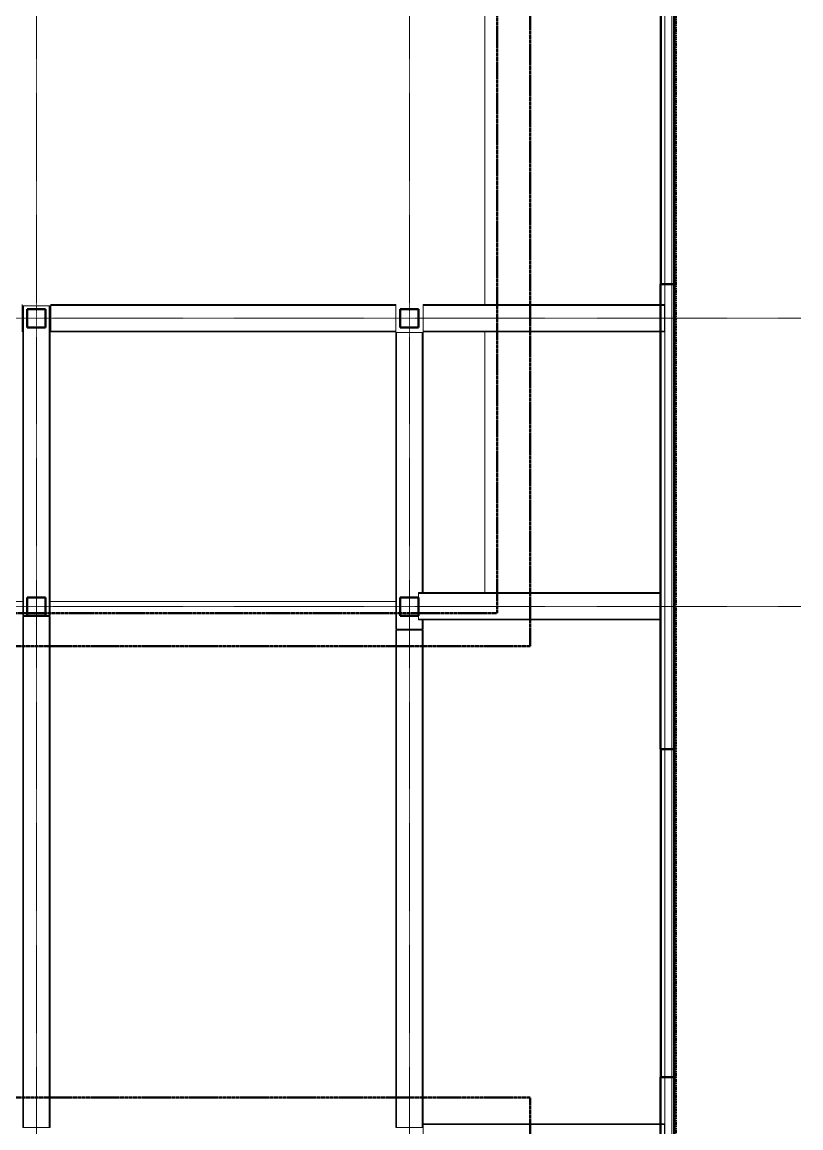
# Model space of a CAD drawing. Header units: inches. Extents: x -4218 to -1830, y 9756 to 12426.
# Drawn here: x -2513 to -1830, y 10825 to 11795 of the extents above; entities that cross this region are included whole.
import ezdxf

# ---------------------------------------------------------------- set-up
doc = ezdxf.new("R2010")
doc.units = ezdxf.units.IN
doc.header["$MEASUREMENT"] = 0
for name, pattern in [('Dash 1_16_', [0.125, 0.0625, -0.0625]), ('Double Dash 3_8_', [1, 0.375, -0.125, 0.125, -0.125, 0.125, -0.125]), ('Grid Line 1_2_', [0.875, 0.5, -0.125, 0.125, -0.125])]:
    doc.linetypes.add(name, pattern=pattern)
for name, color, linetype, lineweight in [('A-FLOR-5', 192, 'Continuous', 9), ('A-WALL', 113, 'Continuous', 13), ('C-PROP-LINE', 91, 'Double Dash 3_8_', 50), ('C-PROP-LINE-1', 91, 'Dash 1_16_', 50), ('S-BEAM', 12, 'Continuous', 9), ('S-COLS', 52, 'Continuous', 9), ('S-COLS-1', 52, 'Continuous', 50), ('S-FNDN-6', 32, 'Continuous', 50), ('S-FNDN-7', 32, 'Continuous', 9), ('S-GRID-1', 1, 'Grid Line 1_2_', 9)]:
    doc.layers.add(name, color=color, linetype=linetype, lineweight=lineweight)

# ---------------------------------------------------------------- blocks, each defined once
blk = doc.blocks.new('Concrete-Rectangular-Column - ONE-1856735-BACKGROUND - RCP - BASEMENT FLOOR')
at = {"layer": 'S-COLS-1'}
for p, q in [((-8, 8), (8, 8)), ((-8, -8), (-8, 8)), ((8, 8), (8, -8)), ((8, -8), (-8, -8))]:
    blk.add_line(p, q, dxfattribs=at)
blk = doc.blocks.new('Beam 2 Levels - _A_-2867145-BACKGROUND - RCP - BASEMENT FLOOR')
at = {"layer": 'S-BEAM'}
for p, q in [((-100.99, 12), (-100.99, 11.21)), ((107, 12), (-100.99, 12)), ((-100.99, 11.21), (-100.99, -11.21)), ((107, 11.21), (-100.99, 11.21)), ((110.51, 12), (107, 12)), ((110.51, 11.21), (107, 11.21)), ((110.51, 12), (110.51, 11.21)), ((110.51, 11.21), (110.51, -11.21)), ((-100.99, -11.21), (-100.99, -12)), ((107, -11.21), (-100.99, -11.21)), ((107, -12), (-100.99, -12)), ((110.51, -11.21), (107, -11.21)), ((110.51, -12), (107, -12)), ((110.51, -11.21), (110.51, -12))]:
    blk.add_line(p, q, dxfattribs=at)
blk = doc.blocks.new('Beam 2 Levels_01 - _B_-2867135-BACKGROUND - RCP - BASEMENT FLOOR')
at = {"layer": 'S-BEAM'}
for p, q in [((-100.98, 12), (-100.98, 11.21)), ((107, 12), (-100.98, 12)), ((-100.98, 11.21), (-100.98, -11.21)), ((107, 11.21), (-100.98, 11.21)), ((110.51, 12), (107, 12)), ((110.51, 11.21), (107, 11.21)), ((110.51, 12), (110.51, 11.21)), ((110.51, 11.21), (110.51, -11.21)), ((-100.98, -11.21), (-100.98, -12)), ((107, -11.21), (-100.98, -11.21)), ((107, -12), (-100.98, -12)), ((110.51, -11.21), (107, -11.21)), ((110.51, -12), (107, -12)), ((110.51, -11.21), (110.51, -12))]:
    blk.add_line(p, q, dxfattribs=at)
blk = doc.blocks.new('Beam 2 Levels_01 - _B_-2867143-BACKGROUND - RCP - BASEMENT FLOOR')
at = {"layer": 'S-BEAM'}
for p, q in [((-105.02, 12), (-105.02, 11.21)), ((-105.02, 12), (106.48, 12)), ((-105.02, 11.21), (-105.02, 7.75)), ((-105.02, 11.21), (106.48, 11.21)), ((106.48, 12), (106.48, 11.21)), ((106.48, 11.21), (106.48, -11.21)), ((-105.02, -8.25), (-105.02, -11.21)), ((-105.02, -11.21), (-105.02, -12)), ((-105.02, -11.21), (106.48, -11.21)), ((-105.02, -12), (106.48, -12)), ((106.48, -11.21), (106.48, -12))]:
    blk.add_line(p, q, dxfattribs=at)
blk = doc.blocks.new('Inverted Tee Beam - 24IT40-2543515-BACKGROUND - RCP - BASEMENT FLOOR')
at = {"layer": 'S-BEAM'}
for p, q in [((-235.63, 12), (-235.63, 11.21)), ((212.6, 12), (-235.63, 12)), ((-235.63, 11.21), (-235.63, -11.21)), ((212.6, 11.21), (-235.63, 11.21)), ((212.6, 11.21), (212.6, 12)), ((212.6, -11.21), (212.6, 11.21)), ((-235.63, -11.21), (-235.63, -12)), ((212.6, -11.21), (-235.63, -11.21)), ((212.6, -12), (-235.63, -12)), ((212.6, -12), (212.6, -11.21))]:
    blk.add_line(p, q, dxfattribs=at)
blk = doc.blocks.new('Inverted Tee Beam - 24IT40-2543537-BACKGROUND - RCP - BASEMENT FLOOR')
at = {"layer": 'S-BEAM'}
for p, q in [((-235.63, 12), (-235.63, 11.21)), ((200.59, 12), (-235.63, 12)), ((-235.63, 11.21), (-235.63, -11.21)), ((200.59, 11.21), (-235.63, 11.21)), ((200.59, 11.21), (200.59, 12)), ((200.59, -11.21), (200.59, 11.21)), ((-235.63, -11.21), (-235.63, -12)), ((200.59, -11.21), (-235.63, -11.21)), ((200.59, -12), (-235.63, -12)), ((200.59, -12), (200.59, -11.21))]:
    blk.add_line(p, q, dxfattribs=at)
blk = doc.blocks.new('Family - ___-2657144-BACKGROUND - RCP - BASEMENT FLOOR')
at = {"layer": 'C-PROP-LINE'}
blk.add_line((-1939.77, 12268.69), (-1939.77, 9828.62), dxfattribs=at)
blk = doc.blocks.new('Family - ___-2835860-BACKGROUND - RCP - BASEMENT FLOOR')
at = {"layer": 'C-PROP-LINE-1'}
for p, q in [((-2067.55, 11247.39), (-2067.55, 12118.59)), ((-2067.55, 11247.39), (-3401.42, 11247.39)), ((-2067.55, 10851.39), (-3401.42, 10851.39)), ((-2067.55, 9980.19), (-2067.55, 10851.39))]:
    blk.add_line(p, q, dxfattribs=at)
blk = doc.blocks.new('Family - ___-2835903-BACKGROUND - RCP - BASEMENT FLOOR')
at = {"layer": 'C-PROP-LINE-1'}
for q in [(-2096.45, 12089.69), (-3400.92, 11276.29)]:
    blk.add_line((-2096.45, 11276.29), q, dxfattribs=at)
blk = doc.blocks.new('Family - ___-2835932-BACKGROUND - RCP - BASEMENT FLOOR')
at = {"layer": 'C-PROP-LINE-1'}
for p, q in [((-2067.55, 11247.39), (-2067.55, 12118.59)), ((-2067.55, 11247.39), (-3401.42, 11247.39)), ((-2067.55, 10851.39), (-3401.42, 10851.39)), ((-2067.55, 9980.19), (-2067.55, 10851.39))]:
    blk.add_line(p, q, dxfattribs=at)

msp = doc.modelspace()

# ---------------------------------------------------------------- linework, layer by layer
at = {"layer": 'A-FLOR-5'}
for p, q in [((-2107.32, 11547.19), (-2107.32, 11835.19)), ((-2107.32, 11294.44), (-2107.32, 11523.19)), ((-2815.32, 11286.79), (-2512.32, 11286.79)), ((-2488.32, 11286.79), (-2185.32, 11286.79)), ((-1949.32, 11157.19), (-1949.32, 9897.19))]:
    msp.add_line(p, q, dxfattribs=at)
at = {"layer": 'A-WALL'}
msp.add_line((-1943.32, 9888.19), (-1943.32, 12087.19), dxfattribs=at)
at = {"layer": 'S-BEAM'}
for p, q in [((-2512.84, 11546.4), (-2512.84, 11547.19)), ((-2512.84, 11523.98), (-2512.84, 11546.4)), ((-2511.54, 11546.2), (-2512.32, 11546.2)), ((-2512.32, 11546.2), (-2512.32, 11274.46)), ((-2489.11, 11546.2), (-2511.54, 11546.2)), ((-2511.54, 11546.2), (-2511.54, 11274.46)), ((-2488.32, 11546.2), (-2489.11, 11546.2)), ((-2489.11, 11546.2), (-2489.11, 11274.46)), ((-2488.32, 11546.2), (-2488.32, 11274.46)), ((-2487.81, 11547.19), (-2487.81, 11546.4)), ((-2185.33, 11547.19), (-2487.81, 11547.19)), ((-2487.81, 11546.4), (-2487.81, 11523.98)), ((-2185.33, 11546.4), (-2487.81, 11546.4)), ((-2185.33, 11546.4), (-2185.33, 11547.19)), ((-2185.33, 11523.98), (-2185.33, 11546.4)), ((-2512.84, 11523.19), (-2512.84, 11523.98)), ((-2487.81, 11523.98), (-2487.81, 11523.19)), ((-2185.33, 11523.98), (-2487.81, 11523.98)), ((-2185.33, 11523.19), (-2487.81, 11523.19)), ((-2185.33, 11523.19), (-2185.33, 11523.98)), ((-2184.54, 11522.65), (-2185.32, 11522.65)), ((-2185.32, 11522.65), (-2185.32, 11262.45)), ((-2162.11, 11522.65), (-2184.54, 11522.65)), ((-2184.54, 11522.65), (-2184.54, 11262.45)), ((-2161.32, 11522.65), (-2162.11, 11522.65)), ((-2162.11, 11522.65), (-2162.11, 11294.44)), ((-2161.32, 11522.65), (-2161.32, 11294.44)), ((-2512.32, 11274.46), (-2511.54, 11274.46)), ((-2511.54, 11274.46), (-2508.32, 11274.46)), ((-2492.32, 11274.46), (-2489.11, 11274.46)), ((-2489.11, 11274.46), (-2488.32, 11274.46)), ((-2162.11, 11270.44), (-2162.11, 11262.45)), ((-2161.32, 11270.44), (-2161.32, 11262.45)), ((-2185.32, 11262.45), (-2184.54, 11262.45)), ((-2184.54, 11262.45), (-2162.11, 11262.45)), ((-2162.11, 11262.45), (-2161.32, 11262.45))]:
    msp.add_line(p, q, dxfattribs=at)
at = {"layer": 'S-FNDN-6'}
for p, q in [((-1941.32, 12089.19), (-1941.32, 9888.19)), ((-1952.95, 11565.19), (-1952.95, 11853.19)), ((-1953.32, 11157.19), (-1953.32, 11565.19)), ((-1941.32, 11565.19), (-1953.32, 11565.19)), ((-1953.32, 11157.19), (-1941.32, 11157.19)), ((-1952.95, 10869.19), (-1952.95, 11157.19)), ((-1953.32, 10461.19), (-1953.32, 10869.19)), ((-1941.32, 10869.19), (-1953.32, 10869.19))]:
    msp.add_line(p, q, dxfattribs=at)
at = {"layer": 'S-FNDN-7'}
msp.add_line((-1949.32, 11157.19), (-1949.32, 12087.19), dxfattribs=at)
at = {"layer": 'S-GRID-1'}
for p, q in [((-2500.32, 9836.18), (-2500.32, 12376.81)), ((-2173.32, 9836.18), (-2173.32, 12376.81)), ((-1830.2, 11535.19), (-4168.71, 11535.19)), ((-1830.2, 11282.19), (-4168.71, 11282.19))]:
    msp.add_line(p, q, dxfattribs=at)

# ---------------------------------------------------------------- block references
at = {"layer": 'C-PROP-LINE'}
msp.add_blockref('Family - ___-2657144-BACKGROUND - RCP - BASEMENT FLOOR', (0, 0), dxfattribs=at)
at = {"layer": 'C-PROP-LINE-1'}
for name in ['Family - ___-2835860-BACKGROUND - RCP - BASEMENT FLOOR', 'Family - ___-2835932-BACKGROUND - RCP - BASEMENT FLOOR', 'Family - ___-2835903-BACKGROUND - RCP - BASEMENT FLOOR']:
    msp.add_blockref(name, (0, 0), dxfattribs=at)
at = {"layer": 'S-BEAM'}
for name, p in [('Beam 2 Levels - _A_-2867145-BACKGROUND - RCP - BASEMENT FLOOR', (-2060.32, 11535.19)), ('Beam 2 Levels_01 - _B_-2867143-BACKGROUND - RCP - BASEMENT FLOOR', (-2060.32, 11282.44)), ('Beam 2 Levels_01 - _B_-2867135-BACKGROUND - RCP - BASEMENT FLOOR', (-2060.32, 10816.44))]:
    msp.add_blockref(name, p, dxfattribs=at)
at = {"layer": 'S-BEAM', "rotation": 89.99999999999991}
for name, p in [('Inverted Tee Beam - 24IT40-2543515-BACKGROUND - RCP - BASEMENT FLOOR', (-2500.32, 11060.81)), ('Inverted Tee Beam - 24IT40-2543537-BACKGROUND - RCP - BASEMENT FLOOR', (-2173.32, 11060.81))]:
    msp.add_blockref(name, p, dxfattribs=at)
at = {"layer": 'S-COLS'}
for p in [(-2500.32, 11535.19), (-2173.32, 11535.19), (-2500.32, 11282.19), (-2173.32, 11282.19)]:
    msp.add_blockref('Concrete-Rectangular-Column - ONE-1856735-BACKGROUND - RCP - BASEMENT FLOOR', p, dxfattribs=at)

doc.saveas('drawing.dxf')
